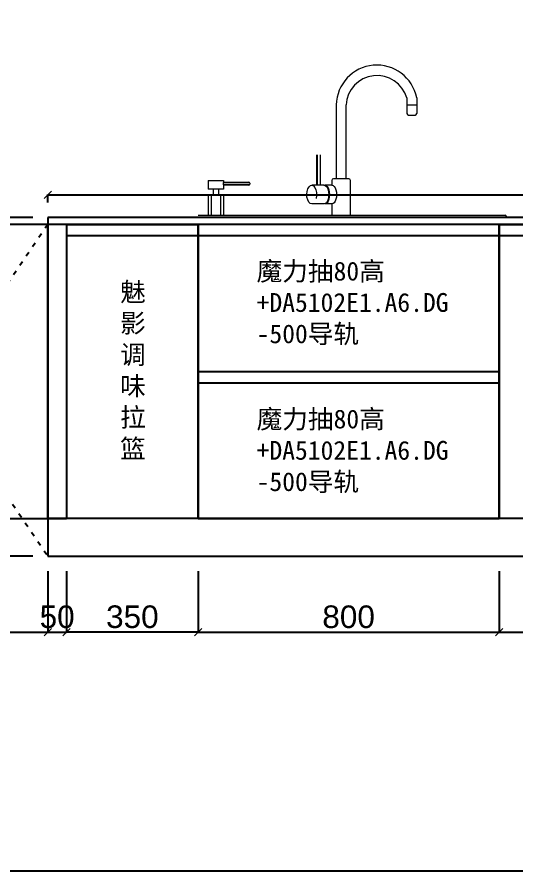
# Model space of a CAD drawing. Header units: millimetres. Extents: x 0 to 1097966, y -63096 to 223085.
# Drawn here: x 1080180 to 1081506, y 207450 to 209721 of the extents above; entities that cross this region are included whole.
import ezdxf

# ---------------------------------------------------------------- set-up
doc = ezdxf.new("R2010")
doc.units = ezdxf.units.MM
doc.linetypes.add('1800', pattern=[200000, 100000, 100000])
doc.linetypes.add('34', pattern=[30, 12, -18])
doc.styles.get("Standard").update_dxf_attribs({"font": 'arial.ttf'})
doc.dimstyles.new('橱柜侧', dxfattribs={"dimtxt": 60, "dimasz": 20, "dimexe": 1.25, "dimexo": 40, "dimgap": 10, "dimtad": 1, "dimdec": 0, "dimtxsty": 'Standard', "dimblk": 'ARCHTICK', "dimcen": 2.5, "dimclrd": 1, "dimclre": 1, "dimadec": 0, "dimazin": 0, "dimtfac": 1, "dimtmove": 0, "dimatfit": 3, "dimfxl": 1, "dimarcsym": 0})

# ---------------------------------------------------------------- blocks, each defined once
blk = doc.blocks.new('_ArchTick')
at = {"color": 0, "linetype": 'ByBlock', "const_width": 0.15}
blk.add_lwpolyline([(-0.5, -0.5), (0.5, 0.5)], dxfattribs=at)
blk = doc.blocks.new('*D182')
at = {"color": 1, "lineweight": -2, "transparency": 16777216}
for p, q in [((1080311.1, 208247.7), (1080311.1, 208084)), ((1080661.1, 208247.7), (1080661.1, 208084)), ((1080661.1, 208085.2), (1080311.1, 208085.2))]:
    blk.add_line(p, q, dxfattribs=at)
at = {"layer": 'Defpoints', "color": 0, "linetype": '1800', "lineweight": -2, "transparency": 16777216}
for p in [(1080311.1, 208287.7), (1080661.1, 208287.7), (1080311.1, 208085.2)]:
    blk.add_point(p, dxfattribs=at)
at = {"color": 1, "linetype": '1800', "lineweight": -2, "transparency": 16777216, "xscale": 20, "yscale": 20, "zscale": 20, "rotation": 180}
blk.add_blockref('_ArchTick', (1080311.1, 208085.2), dxfattribs=at)
at = {"color": 1, "linetype": '1800', "lineweight": -2, "transparency": 16777216, "xscale": 20, "yscale": 20, "zscale": 20}
blk.add_blockref('_ArchTick', (1080661.1, 208085.2), dxfattribs=at)
at = {"color": 0, "linetype": '1800', "transparency": 16777216, "insert": (1080486.1, 208125.9), "char_height": 60, "attachment_point": 5}
blk.add_mtext('350', dxfattribs=at)
blk = doc.blocks.new('*D183')
at = {"color": 1, "lineweight": -2, "transparency": 16777216}
for p, q in [((1080661.1, 208247.7), (1080661.1, 208084)), ((1081461.1, 208247.7), (1081461.1, 208084)), ((1080661.1, 208085.2), (1081461.1, 208085.2))]:
    blk.add_line(p, q, dxfattribs=at)
at = {"layer": 'Defpoints', "color": 0, "linetype": '1800', "lineweight": -2, "transparency": 16777216}
for p in [(1080661.1, 208287.7), (1081461.1, 208287.7), (1081461.1, 208085.2)]:
    blk.add_point(p, dxfattribs=at)
at = {"color": 1, "linetype": '1800', "lineweight": -2, "transparency": 16777216, "xscale": 20, "yscale": 20, "zscale": 20, "rotation": 180}
blk.add_blockref('_ArchTick', (1080661.1, 208085.2), dxfattribs=at)
at = {"color": 1, "linetype": '1800', "lineweight": -2, "transparency": 16777216, "xscale": 20, "yscale": 20, "zscale": 20}
blk.add_blockref('_ArchTick', (1081461.1, 208085.2), dxfattribs=at)
at = {"color": 0, "linetype": '1800', "transparency": 16777216, "insert": (1081061.1, 208125.8), "char_height": 60, "attachment_point": 5}
blk.add_mtext('800', dxfattribs=at)
blk = doc.blocks.new('*D184')
at = {"color": 1, "lineweight": -2, "transparency": 16777216}
for p, q in [((1081461.1, 208247.7), (1081461.1, 208084)), ((1081861.1, 208247.7), (1081861.1, 208084)), ((1081461.1, 208085.2), (1081861.1, 208085.2))]:
    blk.add_line(p, q, dxfattribs=at)
at = {"layer": 'Defpoints', "color": 0, "linetype": '1800', "lineweight": -2, "transparency": 16777216}
for p in [(1081461.1, 208287.7), (1081861.1, 208287.7), (1081861.1, 208085.2)]:
    blk.add_point(p, dxfattribs=at)
at = {"color": 1, "linetype": '1800', "lineweight": -2, "transparency": 16777216, "xscale": 20, "yscale": 20, "zscale": 20, "rotation": 180}
blk.add_blockref('_ArchTick', (1081461.1, 208085.2), dxfattribs=at)
at = {"color": 1, "linetype": '1800', "lineweight": -2, "transparency": 16777216, "xscale": 20, "yscale": 20, "zscale": 20}
blk.add_blockref('_ArchTick', (1081861.1, 208085.2), dxfattribs=at)
at = {"color": 0, "linetype": '1800', "transparency": 16777216, "insert": (1081661.1, 208125.8), "char_height": 60, "attachment_point": 5}
blk.add_mtext('400', dxfattribs=at)
blk = doc.blocks.new('*D204')
at = {"color": 1, "lineweight": -2, "transparency": 16777216}
for p, q in [((1079661.1, 208347.7), (1079661.1, 208084)), ((1080261.1, 208247.7), (1080261.1, 208084)), ((1079661.1, 208085.2), (1080261.1, 208085.2))]:
    blk.add_line(p, q, dxfattribs=at)
at = {"layer": 'Defpoints', "color": 0, "linetype": '1800', "lineweight": -2, "transparency": 16777216}
for p in [(1079661.1, 208387.7), (1080261.1, 208287.7), (1080261.1, 208085.2)]:
    blk.add_point(p, dxfattribs=at)
at = {"color": 1, "linetype": '1800', "lineweight": -2, "transparency": 16777216, "xscale": 20, "yscale": 20, "zscale": 20, "rotation": 180}
blk.add_blockref('_ArchTick', (1079661.1, 208085.2), dxfattribs=at)
at = {"color": 1, "linetype": '1800', "lineweight": -2, "transparency": 16777216, "xscale": 20, "yscale": 20, "zscale": 20}
blk.add_blockref('_ArchTick', (1080261.1, 208085.2), dxfattribs=at)
at = {"color": 0, "linetype": '1800', "transparency": 16777216, "insert": (1079961.1, 208125.8), "char_height": 60, "attachment_point": 5}
blk.add_mtext('600', dxfattribs=at)
blk = doc.blocks.new('*D205')
at = {"color": 1, "lineweight": -2, "transparency": 16777216}
for p, q in [((1080261.1, 208247.7), (1080261.1, 208084)), ((1080311.1, 208247.7), (1080311.1, 208084)), ((1080261.1, 208085.2), (1080311.1, 208085.2))]:
    blk.add_line(p, q, dxfattribs=at)
at = {"layer": 'Defpoints', "color": 0, "linetype": '1800', "lineweight": -2, "transparency": 16777216}
for p in [(1080261.1, 208287.7), (1080311.1, 208287.7), (1080311.1, 208085.2)]:
    blk.add_point(p, dxfattribs=at)
at = {"color": 1, "linetype": '1800', "lineweight": -2, "transparency": 16777216, "xscale": 20, "yscale": 20, "zscale": 20, "rotation": 180}
blk.add_blockref('_ArchTick', (1080261.1, 208085.2), dxfattribs=at)
at = {"color": 1, "linetype": '1800', "lineweight": -2, "transparency": 16777216, "xscale": 20, "yscale": 20, "zscale": 20}
blk.add_blockref('_ArchTick', (1080311.1, 208085.2), dxfattribs=at)
at = {"color": 0, "linetype": '1800', "transparency": 16777216, "insert": (1080286.1, 208125.8), "char_height": 60, "attachment_point": 5}
blk.add_mtext('50', dxfattribs=at)
blk = doc.blocks.new('*D218')
at = {"color": 1, "lineweight": -2, "transparency": 16777216}
for p, q in [((1080261.1, 209227.7), (1080261.1, 209249.4)), ((1080261.1, 209248.1), (1083161.1, 209248.1)), ((1083161.1, 209227.7), (1083161.1, 209249.4))]:
    blk.add_line(p, q, dxfattribs=at)
at = {"layer": 'Defpoints', "color": 0, "linetype": '1800', "lineweight": -2, "transparency": 16777216}
for p in [(1083161.1, 209248.1), (1080261.1, 209187.7), (1083161.1, 209187.7)]:
    blk.add_point(p, dxfattribs=at)
at = {"color": 1, "linetype": '1800', "lineweight": -2, "transparency": 16777216, "xscale": 20, "yscale": 20, "zscale": 20, "rotation": 180}
blk.add_blockref('_ArchTick', (1080261.1, 209248.1), dxfattribs=at)
at = {"color": 1, "linetype": '1800', "lineweight": -2, "transparency": 16777216, "xscale": 20, "yscale": 20, "zscale": 20}
blk.add_blockref('_ArchTick', (1083161.1, 209248.1), dxfattribs=at)
at = {"color": 0, "linetype": '1800', "transparency": 16777216, "insert": (1081711.1, 209288.7), "char_height": 60, "attachment_point": 5}
blk.add_mtext('2900', dxfattribs=at)
blk = doc.blocks.new('*D219')
at = {"color": 1, "lineweight": -2, "transparency": 16777216}
for p, q in [((1080221.1, 209187.7), (1079499.1, 209187.7)), ((1079500.4, 208287.7), (1079500.4, 209187.7)), ((1080221.1, 208287.7), (1079499.1, 208287.7))]:
    blk.add_line(p, q, dxfattribs=at)
at = {"layer": 'Defpoints', "color": 0, "linetype": '1800', "lineweight": -2, "transparency": 16777216}
for p in [(1079500.4, 209187.7), (1080261.1, 209187.7), (1080261.1, 208287.7)]:
    blk.add_point(p, dxfattribs=at)
at = {"color": 1, "linetype": '1800', "lineweight": -2, "transparency": 16777216, "xscale": 20, "yscale": 20, "zscale": 20}
for p, rotation in [((1079500.4, 209187.7), 90), ((1079500.4, 208287.7), 270)]:
    blk.add_blockref('_ArchTick', p, dxfattribs=dict(at, rotation=rotation))
at = {"color": 0, "linetype": '1800', "transparency": 16777216, "insert": (1079459.8, 208737.7), "char_height": 60, "attachment_point": 5, "rotation": 90}
blk.add_mtext('900', dxfattribs=at)

msp = doc.modelspace()

# ---------------------------------------------------------------- linework, layer by layer
at = {"color": 46, "lineweight": 13, "ltscale": 3}
for p, q in [((1081215.99, 209506.125), (1081215.99, 209464.68)), ((1081242.168, 209506.125), (1081242.168, 209464.68)), ((1081028.084, 209487.399), (1081028.084, 209290.778)), ((1081054.263, 209290.778), (1081054.263, 209487.399)), ((1081215.99, 209487.918), (1081242.168, 209487.918)), ((1081220.4, 209460.27), (1081237.758, 209460.27)), ((1080986.351, 209273.716), (1080986.351, 209355.007)), ((1080995.552, 209273.716), (1080962.878, 209273.716)), ((1081000.526, 209272.886), (1080998.867, 209272.886)), ((1080995.552, 209223.946), (1080962.878, 209223.946)), ((1081016.289, 209223.946), (1080997.211, 209223.946)), ((1081000.526, 209224.776), (1080998.867, 209224.776)), ((1081009.011, 209238.584), (1081007.352, 209238.584)), ((1081009.011, 209238.584), (1081007.352, 209238.584)), ((1081016.289, 209223.946), (1081016.289, 209194.194)), ((1080661.174, 209194.194), (1081477.098, 209194.194)), ((1081072.636, 209187.694), (1081072.636, 209189.194))]:
    msp.add_line(p, q, dxfattribs=at)
at = {"color": 252, "lineweight": 0, "ltscale": 2}
for p, q in [((1080687.288, 209286.146), (1080687.288, 209263.154)), ((1080687.288, 209286.146), (1080728.659, 209286.146)), ((1080728.659, 209286.131), (1080728.659, 209282.004)), ((1080728.659, 209282.004), (1080795.807, 209282.004)), ((1080728.659, 209275.542), (1080795.807, 209275.542)), ((1080728.659, 209273.854), (1080728.659, 209263.154)), ((1080795.807, 209273.854), (1080728.659, 209273.854)), ((1080795.938, 209280.316), (1080728.895, 209280.316)), ((1080798.511, 209279.3), (1080798.511, 209276.558)), ((1080728.659, 209263.154), (1080687.288, 209263.154)), ((1080728.659, 209248.333), (1080687.288, 209248.333)), ((1080687.288, 209248.333), (1080687.288, 209194.194)), ((1080695.501, 209248.333), (1080695.501, 209194.194)), ((1080700.808, 209263.154), (1080700.808, 209248.333)), ((1080715.139, 209263.154), (1080715.139, 209248.333)), ((1080720.447, 209248.333), (1080720.447, 209194.194)), ((1080728.659, 209248.333), (1080728.659, 209194.194))]:
    msp.add_line(p, q, dxfattribs=at)
for p, q in [((1083161.133, 209187.694), (1080261.133, 209187.694)), ((1080261.133, 209187.694), (1080261.133, 209169.694)), ((1080261.133, 209169.694), (1079661.133, 209169.694)), ((1080261.133, 208387.694), (1080261.133, 209169.694)), ((1080311.133, 209169.694), (1080261.133, 209169.694)), ((1080261.133, 209169.694), (1080261.133, 208387.694)), ((1083161.133, 209169.694), (1080261.133, 209169.694)), ((1080311.133, 209169.694), (1080311.133, 208387.694)), ((1080311.133, 209169.694), (1080661.133, 209169.694)), ((1080661.133, 208387.694), (1080661.133, 209169.694)), ((1080661.133, 209169.694), (1080661.133, 208387.694)), ((1080661.133, 209169.694), (1080661.133, 209139.694)), ((1081461.133, 209169.694), (1080661.133, 209169.694)), ((1080661.133, 209169.694), (1080661.133, 208387.694)), ((1081461.133, 208387.694), (1081461.133, 209169.694)), ((1081461.133, 209169.694), (1081461.133, 209139.694)), ((1081461.133, 209169.694), (1081461.133, 209139.694)), ((1081461.133, 209169.694), (1081461.133, 208387.694)), ((1081461.133, 209139.694), (1081461.133, 209169.694)), ((1081461.133, 209139.694), (1081461.133, 209169.694)), ((1081461.133, 209169.694), (1081861.133, 209169.694)), ((1080311.133, 209139.694), (1080661.133, 209139.694)), ((1080661.133, 209139.694), (1081461.133, 209139.694)), ((1081461.133, 209139.694), (1081461.133, 208387.694)), ((1081461.133, 209139.694), (1081461.133, 208387.694)), ((1081461.133, 209139.694), (1081861.133, 209139.694)), ((1080661.133, 208778.694), (1081461.133, 208778.694)), ((1081461.133, 208778.694), (1081461.133, 208748.694)), ((1080661.133, 208748.694), (1081461.133, 208748.694)), ((1079661.133, 208387.694), (1080261.133, 208387.694)), ((1080261.133, 208387.694), (1080311.133, 208387.694)), ((1080261.133, 208387.694), (1080261.133, 208287.694)), ((1083161.133, 208387.694), (1080261.133, 208387.694)), ((1080661.133, 208387.694), (1080311.133, 208387.694)), ((1080661.133, 208387.694), (1081461.133, 208387.694)), ((1081861.133, 208387.694), (1081461.133, 208387.694)), ((1080261.133, 208287.694), (1083161.133, 208287.694))]:
    msp.add_line(p, q)
at = {"color": 251, "linetype": '34', "true_color": 0x636466}
for p, q in [((1079661.133, 209169.694), (1080261.133, 208287.694)), ((1080261.133, 209169.694), (1079661.133, 208287.694))]:
    msp.add_line(p, q, dxfattribs=at)
msp.add_lwpolyline([(1078938.869, 207450.285), (1084506.276, 207450.285), (1084506.276, 212756.256), (1078938.869, 212756.256)], close=True)
at = {"color": 46, "lineweight": 13, "ltscale": 3}
for points in [[(1080976.397, 209273.716), (1080976.397, 209355.007)], [(1080978.44, 209273.716), (1080978.44, 209355.007)], [(1081016.289, 209273.716), (1080997.211, 209273.716)]]:
    msp.add_lwpolyline(points, dxfattribs=at)
msp.add_lwpolyline([(1081066.058, 209194.194), (1081066.058, 209286.368, 0.41421356), (1081061.648, 209290.778), (1081020.699, 209290.778, 0.41421356), (1081016.289, 209286.368), (1081016.289, 209273.716)], format="xyb", dxfattribs=at)
for centre, radius, start, end in [((1081136.146, 209485.102), 108.086, 11.215134, 178.782341), ((1081136.738, 209482.841), 82.602, 16.372597, 176.836246), ((1081220.4, 209464.68), 4.41, 180, 270), ((1081237.758, 209464.68), 4.41, 270, 0), ((1081477.098, 209190.694), 3.5, 0, 90)]:
    msp.add_arc(centre, radius, start, end, dxfattribs=at)
at = {"color": 252, "lineweight": 0, "ltscale": 2}
for centre, radius, start, end in [((1080734.849, 209277.929), 7.411, 146.64263, 213.35737), ((1080795.807, 209279.3), 2.704, 0, 90), ((1080795.807, 209276.558), 2.704, 270, 0)]:
    msp.add_arc(centre, radius, start, end, dxfattribs=at)
at = {"color": 46, "lineweight": 13, "ltscale": 3, "extrusion": (0, 0, -1)}
for centre, major_axis, end_param in [((1080962.878, 209248.831), (0, 24.885), 8.27837058), ((1080995.552, 209248.831), (0, -24.885), 6.28318531), ((1080997.211, 209248.831), (0, -24.885), 6.28318531), ((1081016.289, 209248.831), (0, -24.885), 6.28318531)]:
    msp.add_ellipse(centre, major_axis=major_axis, ratio=0.52035419, start_param=3.14159265, end_param=end_param, dxfattribs=at)

# ---------------------------------------------------------------- texts
at = {"insert": (1080521.749, 209015.056), "char_height": 50, "width": 90.40538, "attachment_point": 3}
msp.add_mtext('{\\f宋体|b0|i0|c134|p2;魅影调味拉篮}', dxfattribs=at)

# ---------------------------------------------------------------- dimensions: what is measured, and where the dimension line sits
for base, p1, p2, picture, middle in [((1083161.133, 209248.114), (1080261.133, 209187.694), (1083161.133, 209187.694), '*D218', (1081711.133, 209288.748)), ((1080261.133, 208085.201), (1079661.133, 208387.694), (1080261.133, 208287.694), '*D204', (1079961.133, 208125.836)), ((1080311.133, 208085.201), (1080661.133, 208287.694), (1080311.133, 208287.694), '*D182', (1080486.133, 208125.856)), ((1081461.133, 208085.201), (1080661.133, 208287.694), (1081461.133, 208287.694), '*D183', (1081061.133, 208125.836)), ((1081861.133, 208085.201), (1081461.133, 208287.694), (1081861.133, 208287.694), '*D184', (1081661.133, 208125.836))]:
    dim = msp.add_linear_dim(base=base, p1=p1, p2=p2, dimstyle='橱柜侧')
    dim.commit()
    dim.dimension.update_dxf_attribs({"geometry": picture, "text_midpoint": middle})
dim = msp.add_linear_dim(base=(1079500.395, 209187.694), p1=(1080261.133, 208287.694), p2=(1080261.133, 209187.694), angle=90, dimstyle='橱柜侧')
dim.commit()
dim.dimension.update_dxf_attribs({"geometry": '*D219', "text_midpoint": (1079459.76, 208737.694)})
dim = msp.add_linear_dim(base=(1080311.133, 208085.201), p1=(1080261.133, 208287.694), p2=(1080311.133, 208287.694), dimstyle='橱柜侧')
dim.commit()
dim.dimension.update_dxf_attribs({"geometry": '*D205', "text_midpoint": (1080286.133, 208085.201), "dimtype": 160})

# ---------------------------------------------------------------- next in the draw order: texts
at = {"color": 8, "char_height": 50, "width": 389.30224, "attachment_point": 1, "bg_fill": 2}
for insert in [(1080816.512, 209070.338), (1080816.512, 208677.119)]:
    msp.add_mtext('{\\fSimSun|b0|i0|c134|p2;\\C256;魔力抽80高+DA5102E1.A6.DG\\P-500导轨}', dxfattribs=dict(at, insert=insert))

doc.saveas('drawing.dxf')
